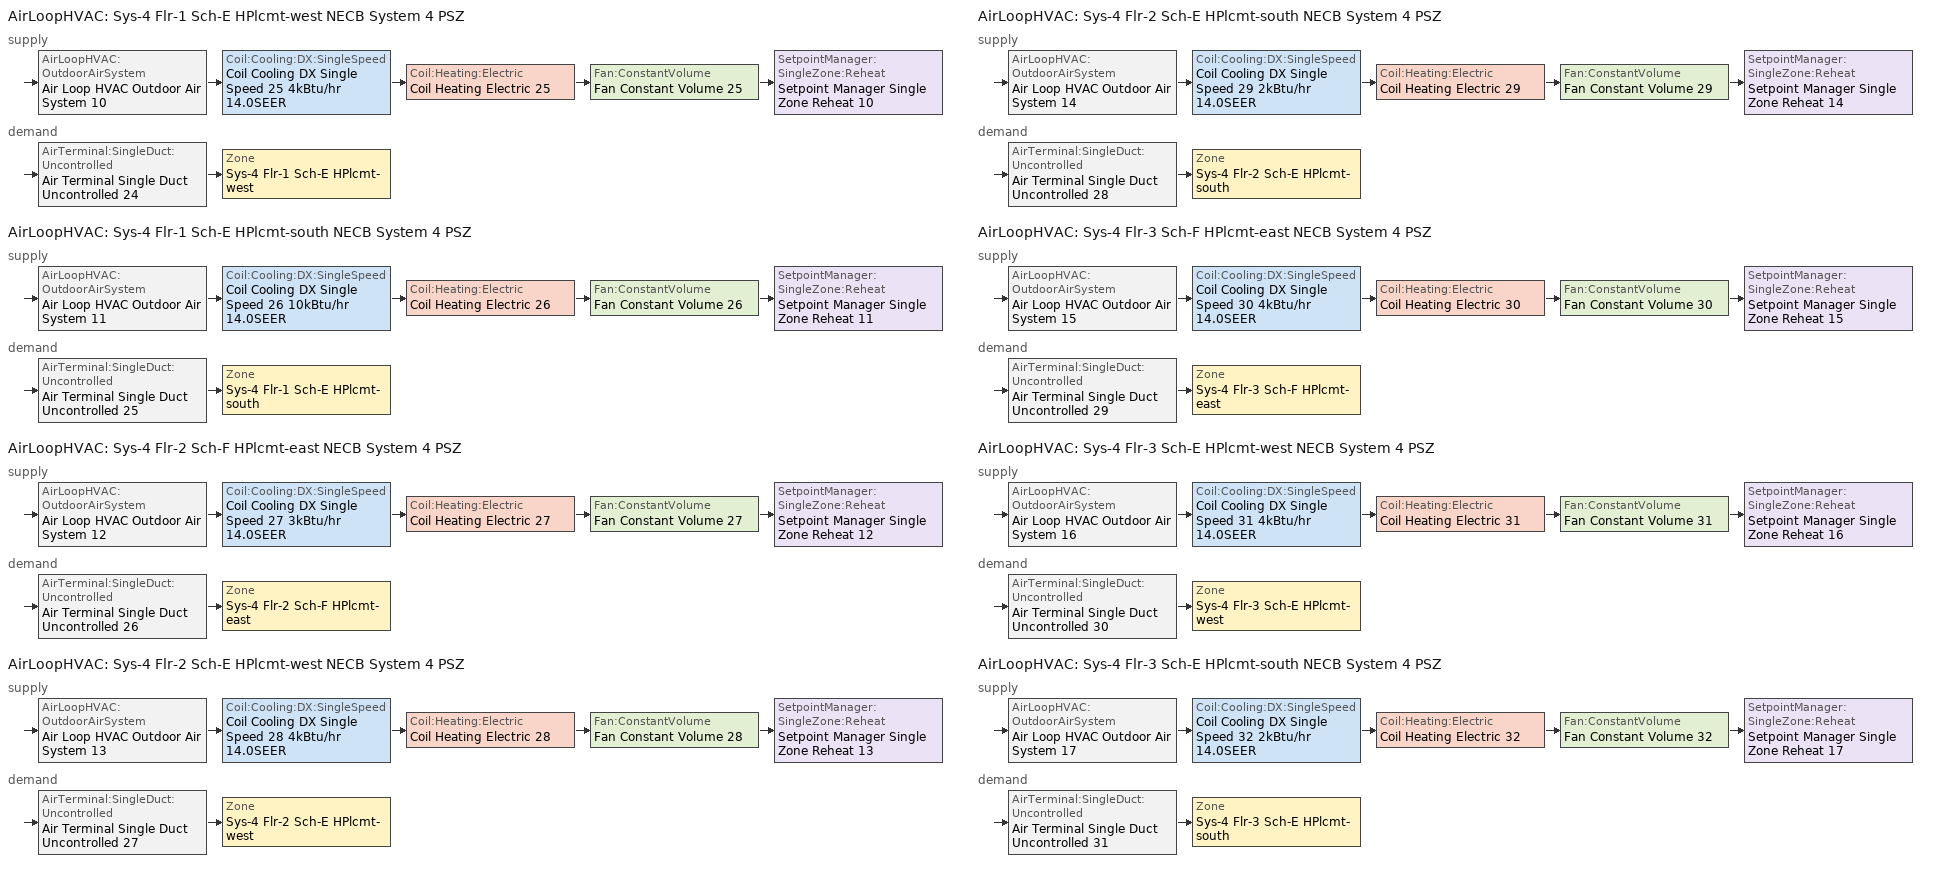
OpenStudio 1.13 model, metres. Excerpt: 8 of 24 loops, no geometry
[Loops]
AirLoopHVAC 'Sys-4 Flr-1 Sch-E HPlcmt-west NECB System 4 PSZ'
 supply: AirLoopHVAC:OutdoorAirSystem 'Air Loop HVAC Outdoor Air System 10' > Coil:Cooling:DX:SingleSpeed 'Coil Cooling DX Single Speed 25 4kBtu/hr 14.0SEER' > Coil:Heating:Electric 'Coil Heating Electric 25' > Fan:ConstantVolume 'Fan Constant Volume 25' > SetpointManager:SingleZone:Reheat 'Setpoint Manager Single Zone Reheat 10'
 demand: AirTerminal:SingleDuct:Uncontrolled 'Air Terminal Single Duct Uncontrolled 24' > Zone 'Sys-4 Flr-1 Sch-E HPlcmt-west'
AirLoopHVAC 'Sys-4 Flr-1 Sch-E HPlcmt-south NECB System 4 PSZ'
 supply: AirLoopHVAC:OutdoorAirSystem 'Air Loop HVAC Outdoor Air System 11' > Coil:Cooling:DX:SingleSpeed 'Coil Cooling DX Single Speed 26 10kBtu/hr 14.0SEER' > Coil:Heating:Electric 'Coil Heating Electric 26' > Fan:ConstantVolume 'Fan Constant Volume 26' > SetpointManager:SingleZone:Reheat 'Setpoint Manager Single Zone Reheat 11'
 demand: AirTerminal:SingleDuct:Uncontrolled 'Air Terminal Single Duct Uncontrolled 25' > Zone 'Sys-4 Flr-1 Sch-E HPlcmt-south'
AirLoopHVAC 'Sys-4 Flr-2 Sch-F HPlcmt-east NECB System 4 PSZ'
 supply: AirLoopHVAC:OutdoorAirSystem 'Air Loop HVAC Outdoor Air System 12' > Coil:Cooling:DX:SingleSpeed 'Coil Cooling DX Single Speed 27 3kBtu/hr 14.0SEER' > Coil:Heating:Electric 'Coil Heating Electric 27' > Fan:ConstantVolume 'Fan Constant Volume 27' > SetpointManager:SingleZone:Reheat 'Setpoint Manager Single Zone Reheat 12'
 demand: AirTerminal:SingleDuct:Uncontrolled 'Air Terminal Single Duct Uncontrolled 26' > Zone 'Sys-4 Flr-2 Sch-F HPlcmt-east'
AirLoopHVAC 'Sys-4 Flr-2 Sch-E HPlcmt-west NECB System 4 PSZ'
 supply: AirLoopHVAC:OutdoorAirSystem 'Air Loop HVAC Outdoor Air System 13' > Coil:Cooling:DX:SingleSpeed 'Coil Cooling DX Single Speed 28 4kBtu/hr 14.0SEER' > Coil:Heating:Electric 'Coil Heating Electric 28' > Fan:ConstantVolume 'Fan Constant Volume 28' > SetpointManager:SingleZone:Reheat 'Setpoint Manager Single Zone Reheat 13'
 demand: AirTerminal:SingleDuct:Uncontrolled 'Air Terminal Single Duct Uncontrolled 27' > Zone 'Sys-4 Flr-2 Sch-E HPlcmt-west'
AirLoopHVAC 'Sys-4 Flr-2 Sch-E HPlcmt-south NECB System 4 PSZ'
 supply: AirLoopHVAC:OutdoorAirSystem 'Air Loop HVAC Outdoor Air System 14' > Coil:Cooling:DX:SingleSpeed 'Coil Cooling DX Single Speed 29 2kBtu/hr 14.0SEER' > Coil:Heating:Electric 'Coil Heating Electric 29' > Fan:ConstantVolume 'Fan Constant Volume 29' > SetpointManager:SingleZone:Reheat 'Setpoint Manager Single Zone Reheat 14'
 demand: AirTerminal:SingleDuct:Uncontrolled 'Air Terminal Single Duct Uncontrolled 28' > Zone 'Sys-4 Flr-2 Sch-E HPlcmt-south'
AirLoopHVAC 'Sys-4 Flr-3 Sch-F HPlcmt-east NECB System 4 PSZ'
 supply: AirLoopHVAC:OutdoorAirSystem 'Air Loop HVAC Outdoor Air System 15' > Coil:Cooling:DX:SingleSpeed 'Coil Cooling DX Single Speed 30 4kBtu/hr 14.0SEER' > Coil:Heating:Electric 'Coil Heating Electric 30' > Fan:ConstantVolume 'Fan Constant Volume 30' > SetpointManager:SingleZone:Reheat 'Setpoint Manager Single Zone Reheat 15'
 demand: AirTerminal:SingleDuct:Uncontrolled 'Air Terminal Single Duct Uncontrolled 29' > Zone 'Sys-4 Flr-3 Sch-F HPlcmt-east'
AirLoopHVAC 'Sys-4 Flr-3 Sch-E HPlcmt-west NECB System 4 PSZ'
 supply: AirLoopHVAC:OutdoorAirSystem 'Air Loop HVAC Outdoor Air System 16' > Coil:Cooling:DX:SingleSpeed 'Coil Cooling DX Single Speed 31 4kBtu/hr 14.0SEER' > Coil:Heating:Electric 'Coil Heating Electric 31' > Fan:ConstantVolume 'Fan Constant Volume 31' > SetpointManager:SingleZone:Reheat 'Setpoint Manager Single Zone Reheat 16'
 demand: AirTerminal:SingleDuct:Uncontrolled 'Air Terminal Single Duct Uncontrolled 30' > Zone 'Sys-4 Flr-3 Sch-E HPlcmt-west'
AirLoopHVAC 'Sys-4 Flr-3 Sch-E HPlcmt-south NECB System 4 PSZ'
 supply: AirLoopHVAC:OutdoorAirSystem 'Air Loop HVAC Outdoor Air System 17' > Coil:Cooling:DX:SingleSpeed 'Coil Cooling DX Single Speed 32 2kBtu/hr 14.0SEER' > Coil:Heating:Electric 'Coil Heating Electric 32' > Fan:ConstantVolume 'Fan Constant Volume 32' > SetpointManager:SingleZone:Reheat 'Setpoint Manager Single Zone Reheat 17'
 demand: AirTerminal:SingleDuct:Uncontrolled 'Air Terminal Single Duct Uncontrolled 31' > Zone 'Sys-4 Flr-3 Sch-E HPlcmt-south'
[Sizing:Zone] Zone Cooling Design Supply Air Temperature Input Method=SupplyAirTemperature; Zone Cooling Design Supply Air Temperature {C}=13; Zone Cooling Design Supply Air Temperature Difference {deltaC}=11.11; Zone Heating Design Supply Air Temperature Input Method=SupplyAirTemperature; Zone Heating Design Supply Air Temperature {C}=43; Zone Heating Design Supply Air Temperature Difference {deltaC}=11.11; Zone Cooling Design Supply Air Humidity Ratio {kg-H2O/kg-air}=0.0085; Zone Heating Design Supply Air Humidity Ratio {kg-H2O/kg-air}=0.008; Zone Heating Sizing Factor=1.3; Zone Cooling Sizing Factor=1.1; Cooling Design Air Flow Method=DesignDay; Heating Design Air Flow Method=DesignDay; Account for Dedicated Outdoor Air System=No; Dedicated Outdoor Air System Control Strategy=NeutralSupplyAir; Dedicated Outdoor Air Low Setpoint Temperature for Design {C}=autosize; Dedicated Outdoor Air High Setpoint Temperature for Design {C}=autosize
Sys-4 Flr-1 Sch-E HPlcmt-west; Sys-4 Flr-1 Sch-E HPlcmt-south; Sys-4 Flr-2 Sch-F HPlcmt-east; Sys-4 Flr-2 Sch-E HPlcmt-west; Sys-4 Flr-2 Sch-E HPlcmt-south; Sys-4 Flr-3 Sch-F HPlcmt-east; Sys-4 Flr-3 Sch-E HPlcmt-west; Sys-4 Flr-3 Sch-E HPlcmt-south
[Zone equipment]
Sys-4 Flr-1 Sch-E HPlcmt-west: Air Terminal Single Duct Uncontrolled 24, Zone HVAC Baseboard Convective Electric 24
Sys-4 Flr-1 Sch-E HPlcmt-south: Air Terminal Single Duct Uncontrolled 25, Zone HVAC Baseboard Convective Electric 25
Sys-4 Flr-2 Sch-F HPlcmt-east: Air Terminal Single Duct Uncontrolled 26, Zone HVAC Baseboard Convective Electric 26
Sys-4 Flr-2 Sch-E HPlcmt-west: Air Terminal Single Duct Uncontrolled 27, Zone HVAC Baseboard Convective Electric 27
Sys-4 Flr-2 Sch-E HPlcmt-south: Air Terminal Single Duct Uncontrolled 28, Zone HVAC Baseboard Convective Electric 28
Sys-4 Flr-3 Sch-F HPlcmt-east: Air Terminal Single Duct Uncontrolled 29, Zone HVAC Baseboard Convective Electric 29
Sys-4 Flr-3 Sch-E HPlcmt-west: Air Terminal Single Duct Uncontrolled 30, Zone HVAC Baseboard Convective Electric 30
Sys-4 Flr-3 Sch-E HPlcmt-south: Air Terminal Single Duct Uncontrolled 31, Zone HVAC Baseboard Convective Electric 31
[AirLoopHVAC] Availability Schedule=Always On Discrete; Design Supply Air Flow Rate {m3/s}=AutoSize
Sys-4 Flr-1 Sch-E HPlcmt-west NECB System 4 PSZ; Sys-4 Flr-1 Sch-E HPlcmt-south NECB System 4 PSZ; Sys-4 Flr-2 Sch-F HPlcmt-east NECB System 4 PSZ; Sys-4 Flr-2 Sch-E HPlcmt-west NECB System 4 PSZ; Sys-4 Flr-2 Sch-E HPlcmt-south NECB System 4 PSZ; Sys-4 Flr-3 Sch-F HPlcmt-east NECB System 4 PSZ; Sys-4 Flr-3 Sch-E HPlcmt-west NECB System 4 PSZ; Sys-4 Flr-3 Sch-E HPlcmt-south NECB System 4 PSZ
[Sizing:System] Type of Load to Size On=Sensible; Design Outdoor Air Flow Rate {m3/s}=Autosize; Minimum System Air Flow Ratio=1; Preheat Design Temperature {C}=7; Preheat Design Humidity Ratio {kg-H2O/kg-Air}=0.008; Precool Design Temperature {C}=13; Precool Design Humidity Ratio {kg-H2O/kg-Air}=0.008; Central Cooling Design Supply Air Temperature {C}=13; Central Heating Design Supply Air Temperature {C}=43; Sizing Option=NonCoincident; 100% Outdoor Air in Cooling=No; 100% Outdoor Air in Heating=No; Central Cooling Design Supply Air Humidity Ratio {kg-H2O/kg-Air}=0.0085; Central Heating Design Supply Air Humidity Ratio {kg-H2O/kg-Air}=0.008; Cooling Design Air Flow Method=DesignDay; Cooling Design Air Flow Rate {m3/s}=0; Heating Design Air Flow Method=DesignDay; Heating Design Air Flow Rate {m3/s}=0; System Outdoor Air Method=ZoneSum; Zone Maximum Outdoor Air Fraction=1; Cooling Supply Air Flow Rate Per Floor Area {m3/s-m2}=0.00996765; Cooling Fraction of Autosized Cooling Supply Air Flow Rate=1; Cooling Supply Air Flow Rate Per Unit Cooling Capacity {m3/s-W}=3.94755e-05; Heating Supply Air Flow Rate Per Floor Area {m3/s-m2}=0.00996765; Heating Fraction of Autosized Heating Supply Air Flow Rate=1; Heating Fraction of Autosized Cooling Supply Air Flow Rate=1; Heating Supply Air Flow Rate Per Unit Heating Capacity {m3/s-W}=3.15882e-05; Cooling Design Capacity Method=CoolingDesignCapacity; Cooling Design Capacity {W}=autosize; Cooling Design Capacity Per Floor Area {W/m2}=234.7; Fraction of Autosized Cooling Design Capacity=1; Heating Design Capacity Method=HeatingDesignCapacity; Heating Design Capacity {W}=autosize; Heating Design Capacity Per Floor Area {W/m2}=157; Fraction of Autosized Heating Design Capacity=1; Central Cooling Capacity Control Method=OnOff
Sys-4 Flr-1 Sch-E HPlcmt-west NECB System 4 PSZ; Sys-4 Flr-1 Sch-E HPlcmt-south NECB System 4 PSZ; Sys-4 Flr-2 Sch-F HPlcmt-east NECB System 4 PSZ; Sys-4 Flr-2 Sch-E HPlcmt-west NECB System 4 PSZ; Sys-4 Flr-2 Sch-E HPlcmt-south NECB System 4 PSZ; Sys-4 Flr-3 Sch-F HPlcmt-east NECB System 4 PSZ; Sys-4 Flr-3 Sch-E HPlcmt-west NECB System 4 PSZ; Sys-4 Flr-3 Sch-E HPlcmt-south NECB System 4 PSZ
[Fan:ConstantVolume] Availability Schedule=Always On Discrete; Fan Efficiency=0.39975; Pressure Rise {Pa}=640; Maximum Flow Rate {m3/s}=AutoSize; Motor Efficiency=0.615
Fan Constant Volume 25; Fan Constant Volume 26; Fan Constant Volume 27; Fan Constant Volume 28; Fan Constant Volume 29; Fan Constant Volume 30; Fan Constant Volume 31; Fan Constant Volume 32
[Coil:Heating:Electric] Availability Schedule=Always On Discrete
Coil Heating Electric 25; Coil Heating Electric 26; Coil Heating Electric 27; Coil Heating Electric 28; Coil Heating Electric 29; Coil Heating Electric 30; Coil Heating Electric 31; Coil Heating Electric 32
[Coil:Cooling:DX:SingleSpeed] Availability Schedule=Always On Discrete; Rated Total Cooling Capacity {W}=autosize; Rated Sensible Heat Ratio=autosize; Rated COP {W/W}=3.8248; Rated Air Flow Rate {m3/s}=autosize; Rated Evaporator Fan Power Per Volume Flow Rate {W/(m3/s)}=773.3; Condenser Type=AirCooled; Evaporative Condenser Effectiveness=0; Evaporative Condenser Air Flow Rate {m3/s}=Autosize; Evaporative Condenser Pump Rated Power Consumption {W}=Autosize; Crankcase Heater Capacity {W}=0; Maximum Outdoor Dry-Bulb Temperature for Crankcase Heater Operation {C}=0; Basin Heater Capacity {W/K}=0; Basin Heater Setpoint Temperature {C}=10
Name | Total Cooling Capacity Function of Temperature Curve | Total Cooling Capacity Function of Flow Fraction Curve | Energy Input Ratio Function of Temperature Curve | Energy Input Ratio Function of Flow Fraction Curve | Part Load Fraction Correlation Curve
Coil Cooling DX Single Speed 25 4kBtu/hr 14.0SEER | DXCOOL-NECB2011-REF-CAPFT 17 | DXCOOL-NECB2011-REF-CAPFFLOW 17 | DXCOOL-NECB2011-REF-COOLEIRFT 17 | DXCOOL-NECB2011-REF-COOLEIRFFLOW 17 | DXCOOL-NECB2011-REF-COOLPLFFPLR 17
Coil Cooling DX Single Speed 26 10kBtu/hr 14.0SEER | DXCOOL-NECB2011-REF-CAPFT 18 | DXCOOL-NECB2011-REF-CAPFFLOW 18 | DXCOOL-NECB2011-REF-COOLEIRFT 18 | DXCOOL-NECB2011-REF-COOLEIRFFLOW 18 | DXCOOL-NECB2011-REF-COOLPLFFPLR 18
Coil Cooling DX Single Speed 27 3kBtu/hr 14.0SEER | DXCOOL-NECB2011-REF-CAPFT 19 | DXCOOL-NECB2011-REF-CAPFFLOW 19 | DXCOOL-NECB2011-REF-COOLEIRFT 19 | DXCOOL-NECB2011-REF-COOLEIRFFLOW 19 | DXCOOL-NECB2011-REF-COOLPLFFPLR 19
Coil Cooling DX Single Speed 28 4kBtu/hr 14.0SEER | DXCOOL-NECB2011-REF-CAPFT 20 | DXCOOL-NECB2011-REF-CAPFFLOW 20 | DXCOOL-NECB2011-REF-COOLEIRFT 20 | DXCOOL-NECB2011-REF-COOLEIRFFLOW 20 | DXCOOL-NECB2011-REF-COOLPLFFPLR 20
Coil Cooling DX Single Speed 29 2kBtu/hr 14.0SEER | DXCOOL-NECB2011-REF-CAPFT 21 | DXCOOL-NECB2011-REF-CAPFFLOW 21 | DXCOOL-NECB2011-REF-COOLEIRFT 21 | DXCOOL-NECB2011-REF-COOLEIRFFLOW 21 | DXCOOL-NECB2011-REF-COOLPLFFPLR 21
Coil Cooling DX Single Speed 30 4kBtu/hr 14.0SEER | DXCOOL-NECB2011-REF-CAPFT 23 | DXCOOL-NECB2011-REF-CAPFFLOW 23 | DXCOOL-NECB2011-REF-COOLEIRFT 23 | DXCOOL-NECB2011-REF-COOLEIRFFLOW 23 | DXCOOL-NECB2011-REF-COOLPLFFPLR 23
Coil Cooling DX Single Speed 31 4kBtu/hr 14.0SEER | DXCOOL-NECB2011-REF-CAPFT 24 | DXCOOL-NECB2011-REF-CAPFFLOW 24 | DXCOOL-NECB2011-REF-COOLEIRFT 24 | DXCOOL-NECB2011-REF-COOLEIRFFLOW 24 | DXCOOL-NECB2011-REF-COOLPLFFPLR 24
Coil Cooling DX Single Speed 32 2kBtu/hr 14.0SEER | DXCOOL-NECB2011-REF-CAPFT 25 | DXCOOL-NECB2011-REF-CAPFFLOW 25 | DXCOOL-NECB2011-REF-COOLEIRFT 25 | DXCOOL-NECB2011-REF-COOLEIRFFLOW 25 | DXCOOL-NECB2011-REF-COOLPLFFPLR 25
[Controller:OutdoorAir] Minimum Outdoor Air Flow Rate {m3/s}=Autosize; Maximum Outdoor Air Flow Rate {m3/s}=Autosize; Economizer Control Type=NoEconomizer; Economizer Control Action Type=ModulateFlow; Economizer Maximum Limit Dry-Bulb Temperature {C}=28; Economizer Maximum Limit Enthalpy {J/kg}=64000; Economizer Minimum Limit Dry-Bulb Temperature {C}=-100; Lockout Type=NoLockout; Minimum Limit Type=FixedMinimum; Minimum Outdoor Air Schedule=Always On Discrete; High Humidity Control=No; Heat Recovery Bypass Control Type=BypassWhenWithinEconomizerLimits
Name | Controller Mechanical Ventilation
Controller Outdoor Air 10 | Controller Mechanical Ventilation 10
Controller Outdoor Air 11 | Controller Mechanical Ventilation 11
Controller Outdoor Air 12 | Controller Mechanical Ventilation 12
Controller Outdoor Air 13 | Controller Mechanical Ventilation 13
Controller Outdoor Air 14 | Controller Mechanical Ventilation 14
Controller Outdoor Air 15 | Controller Mechanical Ventilation 15
Controller Outdoor Air 16 | Controller Mechanical Ventilation 16
Controller Outdoor Air 17 | Controller Mechanical Ventilation 17
[Controller:MechanicalVentilation] Availability Schedule=Always On Discrete; System Outdoor Air Method=ZoneSum
Controller Mechanical Ventilation 10; Controller Mechanical Ventilation 11; Controller Mechanical Ventilation 12; Controller Mechanical Ventilation 13; Controller Mechanical Ventilation 14; Controller Mechanical Ventilation 15; Controller Mechanical Ventilation 16; Controller Mechanical Ventilation 17
[AirLoopHVAC:OutdoorAirSystem]
Name | Controller
Air Loop HVAC Outdoor Air System 10 | Controller Outdoor Air 10
Air Loop HVAC Outdoor Air System 11 | Controller Outdoor Air 11
Air Loop HVAC Outdoor Air System 12 | Controller Outdoor Air 12
Air Loop HVAC Outdoor Air System 13 | Controller Outdoor Air 13
Air Loop HVAC Outdoor Air System 14 | Controller Outdoor Air 14
Air Loop HVAC Outdoor Air System 15 | Controller Outdoor Air 15
Air Loop HVAC Outdoor Air System 16 | Controller Outdoor Air 16
Air Loop HVAC Outdoor Air System 17 | Controller Outdoor Air 17
[SetpointManager:SingleZone:Reheat] Minimum Supply Air Temperature {C}=13; Maximum Supply Air Temperature {C}=99
Name | Control Zone
Setpoint Manager Single Zone Reheat 10 | Sys-4 Flr-1 Sch-E HPlcmt-west
Setpoint Manager Single Zone Reheat 11 | Sys-4 Flr-1 Sch-E HPlcmt-south
Setpoint Manager Single Zone Reheat 12 | Sys-4 Flr-2 Sch-F HPlcmt-east
Setpoint Manager Single Zone Reheat 13 | Sys-4 Flr-2 Sch-E HPlcmt-west
Setpoint Manager Single Zone Reheat 14 | Sys-4 Flr-2 Sch-E HPlcmt-south
Setpoint Manager Single Zone Reheat 15 | Sys-4 Flr-3 Sch-F HPlcmt-east
Setpoint Manager Single Zone Reheat 16 | Sys-4 Flr-3 Sch-E HPlcmt-west
Setpoint Manager Single Zone Reheat 17 | Sys-4 Flr-3 Sch-E HPlcmt-south
[ZoneHVAC:Baseboard:Convective:Electric] Availability Schedule=Always On Discrete; Nominal Capacity {W}=autosize; Efficiency=1
Zone HVAC Baseboard Convective Electric 24; Zone HVAC Baseboard Convective Electric 25; Zone HVAC Baseboard Convective Electric 26; Zone HVAC Baseboard Convective Electric 27; Zone HVAC Baseboard Convective Electric 28; Zone HVAC Baseboard Convective Electric 29; Zone HVAC Baseboard Convective Electric 30; Zone HVAC Baseboard Convective Electric 31
[AirTerminal:SingleDuct:Uncontrolled] Availability Schedule=Always On Discrete; Maximum Air Flow Rate {m3/s}=AutoSize
Air Terminal Single Duct Uncontrolled 24; Air Terminal Single Duct Uncontrolled 25; Air Terminal Single Duct Uncontrolled 26; Air Terminal Single Duct Uncontrolled 27; Air Terminal Single Duct Uncontrolled 28; Air Terminal Single Duct Uncontrolled 29; Air Terminal Single Duct Uncontrolled 30; Air Terminal Single Duct Uncontrolled 31
[Schedule:Constant]
Always On Discrete: Value=1
[Curve:Biquadratic] Minimum Value of x=13; Maximum Value of x=24; Minimum Value of y=24; Maximum Value of y=46
Name | Coefficient1 Constant | Coefficient2 x | Coefficient3 x**2 | Coefficient4 y | Coefficient5 y**2 | Coefficient6 x*y
DXCOOL-NECB2011-REF-CAPFT 17; DXCOOL-NECB2011-REF-CAPFT 18; DXCOOL-NECB2011-REF-CAPFT 19; DXCOOL-NECB2011-REF-CAPFT 20; DXCOOL-NECB2011-REF-CAPFT 21; DXCOOL-NECB2011-REF-CAPFT 23; DXCOOL-NECB2011-REF-CAPFT 24; DXCOOL-NECB2011-REF-CAPFT 25 | 0.867905 | 0.0142459 | 0.00055436 | -0.0075575 | 3.3e-05 | -0.0001918
DXCOOL-NECB2011-REF-COOLEIRFT 17; DXCOOL-NECB2011-REF-COOLEIRFT 18; DXCOOL-NECB2011-REF-COOLEIRFT 19; DXCOOL-NECB2011-REF-COOLEIRFT 20; DXCOOL-NECB2011-REF-COOLEIRFT 21; DXCOOL-NECB2011-REF-COOLEIRFT 23; DXCOOL-NECB2011-REF-COOLEIRFT 24; DXCOOL-NECB2011-REF-COOLEIRFT 25 | 0.116936 | 0.0284933 | -0.0004112 | 0.0214108 | 0.00016103 | -0.0006791
[Curve:Quadratic] Coefficient1 Constant=1; Coefficient2 x=0; Coefficient3 x**2=0; Minimum Value of x=0; Maximum Value of x=1
DXCOOL-NECB2011-REF-CAPFFLOW 17; DXCOOL-NECB2011-REF-COOLEIRFFLOW 17; DXCOOL-NECB2011-REF-CAPFFLOW 18; DXCOOL-NECB2011-REF-COOLEIRFFLOW 18; DXCOOL-NECB2011-REF-CAPFFLOW 19; DXCOOL-NECB2011-REF-COOLEIRFFLOW 19; DXCOOL-NECB2011-REF-CAPFFLOW 20; DXCOOL-NECB2011-REF-COOLEIRFFLOW 20; DXCOOL-NECB2011-REF-CAPFFLOW 21; DXCOOL-NECB2011-REF-COOLEIRFFLOW 21; DXCOOL-NECB2011-REF-CAPFFLOW 23; DXCOOL-NECB2011-REF-COOLEIRFFLOW 23; DXCOOL-NECB2011-REF-CAPFFLOW 24; DXCOOL-NECB2011-REF-COOLEIRFFLOW 24; DXCOOL-NECB2011-REF-CAPFFLOW 25; DXCOOL-NECB2011-REF-COOLEIRFFLOW 25
[Curve:Cubic] Coefficient1 Constant=0.0277; Coefficient2 x=4.9151; Coefficient3 x**2=-8.184; Coefficient4 x**3=4.2702; Minimum Value of x=0.7; Maximum Value of x=1
DXCOOL-NECB2011-REF-COOLPLFFPLR 17; DXCOOL-NECB2011-REF-COOLPLFFPLR 18; DXCOOL-NECB2011-REF-COOLPLFFPLR 19; DXCOOL-NECB2011-REF-COOLPLFFPLR 20; DXCOOL-NECB2011-REF-COOLPLFFPLR 21; DXCOOL-NECB2011-REF-COOLPLFFPLR 23; DXCOOL-NECB2011-REF-COOLPLFFPLR 24; DXCOOL-NECB2011-REF-COOLPLFFPLR 25
